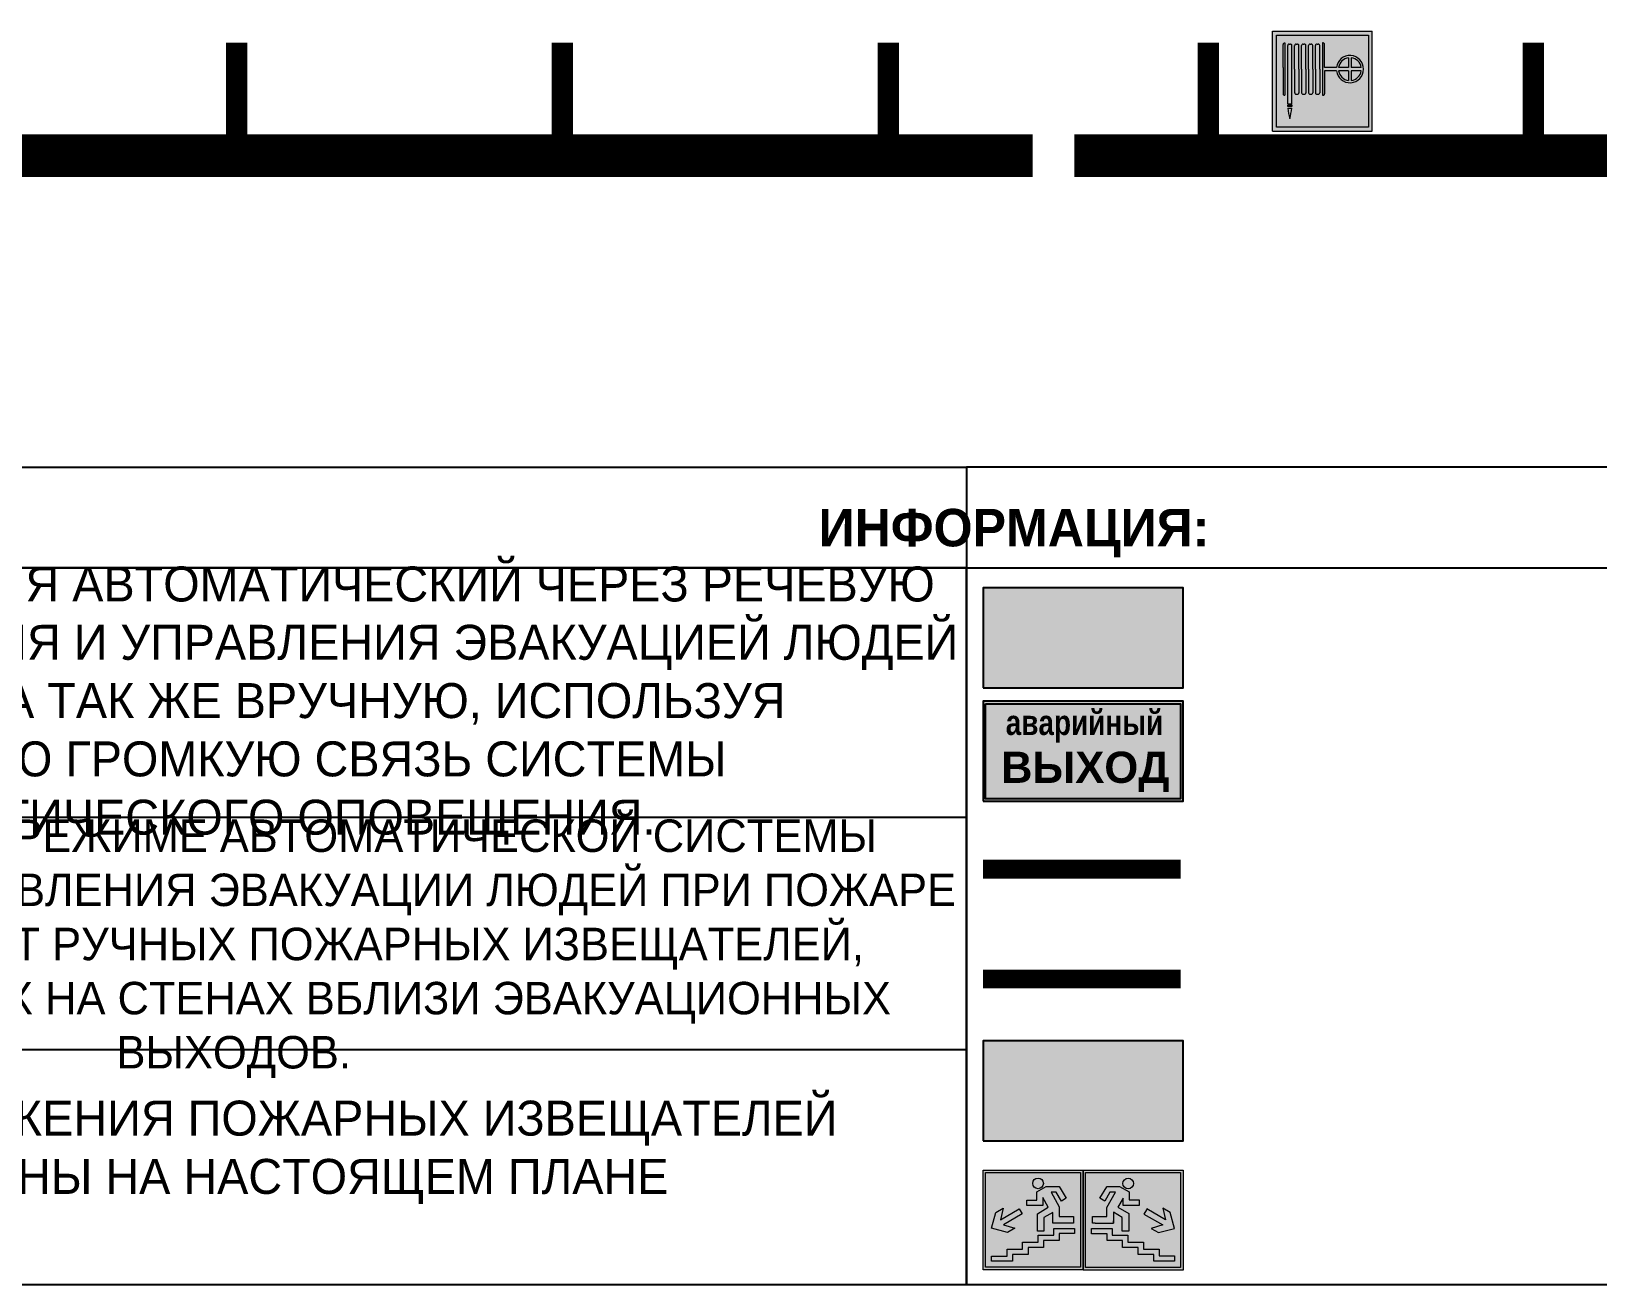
# Model space of a CAD drawing. Header units: millimetres. Extents: x 13114 to 67229, y 22859 to 38520.
# Drawn here: x 28522.3 to 28647.6, y 25093.2 to 25193.5 of the extents above; entities that cross this region are included whole.
import ezdxf

# ---------------------------------------------------------------- set-up
doc = ezdxf.new("R2010")
doc.units = ezdxf.units.MM
doc.linetypes.add('GOST2.303 4', pattern=[7, 5, -2, 0])
doc.layers.add('План_Штампы', color=7, linetype='Continuous')
doc.styles.add('обычный', font='arial.ttf')

# ---------------------------------------------------------------- blocks, each defined once
blk = doc.blocks.new('A$C41C009D9')
at = {"true_color": 0xffffff}
blk.add_hatch(color=7, dxfattribs=at).paths.add_polyline_path([(0, 8), (-16, 8), (-16, 0), (0, 0)])
h = blk.add_hatch(color=126)
h.dxf.hatch_style = 1
h.paths.add_polyline_path([(-15.8, 7.8), (-15.8, 0.2), (-0.2, 0.2), (-0.2, 7.8)])
at = {"color": 126}
for points in [[(-16, 0), (0, 0), (0, 8), (-16, 8)], [(-16, 0), (0, 0), (0, 8), (-16, 8)], [(-15.8, 7.8), (-0.2, 7.8), (-0.2, 0.2), (-15.8, 0.2)]]:
    blk.add_lwpolyline(points, close=True, dxfattribs=at)
at = {"color": 7, "true_color": 0xffffff, "insert": (-15.8, 7.3), "char_height": 2.5, "width": 15.5999, "attachment_point": 1, "style": 'обычный'}
blk.add_mtext('\\pi1.6133;{\\fArial|b1|i0|c204|p34;\\H0.8x;\\W0.8;аварийный\\H1.25x;\\W1;\\P\\pi1.2327;ВЫХОД}', dxfattribs=at)
blk = doc.blocks.new('A$C32E8229D')
at = {"true_color": 0xffffff}
blk.add_hatch(color=7, dxfattribs=at).paths.add_polyline_path([(0, 0), (0, -8), (16, -8), (16, 0)])
h = blk.add_hatch(color=126)
h.paths.add_polyline_path([(0.2, -0.2), (15.8, -0.2), (15.8, -7.8), (0.2, -7.8)])
h.paths.add_polyline_path([(13.49, -2.05), (12.08, -2.05), (11.37, -2.63, 0.162397), (11.29, -2.84), (11.29, -3.63), (10.35, -3.63), (10.35, -4.05), (11.68, -4.05), (11.68, -3.48), (12.26, -4.28), (11.29, -5.1), (11.29, -6.78), (11.85, -6.78), (11.85, -5.44), (12.8, -4.64), (12.8, -5.94), (14.46, -5.94), (14.46, -5.39), (13.45, -5.39), (13.45, -3.97), (12.46, -2.59), (13.15, -2.59), (13.69, -3.34), (14.18, -3)], flags=16)
h.paths.add_polyline_path([(10.74, -1.82, 1), (11.8, -1.82, 1)], flags=16)
h.paths.add_polyline_path([(9.39, -3.59), (5.99, -3.59), (6.56, -3.03), (5.91, -3.03), (5.1, -3.83), (5.91, -4.64), (6.56, -4.64), (5.99, -4.09), (9.39, -4.09)], flags=16)
h.paths.add_polyline_path([(4.29, -1.08), (1.72, -1.08), (1.72, -6.6), (4.29, -6.6)], flags=16)
at = {"color": 126}
blk.add_lwpolyline([(16, -8), (0, -8), (0, 0), (16, 0)], close=True, dxfattribs=at)
blk = doc.blocks.new('A$C7B4425F7')
at = {"true_color": 0xffffff}
blk.add_hatch(color=7, dxfattribs=at).paths.add_polyline_path([(0, 0), (-16, 0), (-16, -8), (0, -8)])
h = blk.add_hatch(color=126)
h.paths.add_polyline_path([(-0.2, -0.2), (-15.8, -0.2), (-15.8, -7.8), (-0.2, -7.8)])
h.paths.add_polyline_path([(-11.76, -2.03), (-11.76, -3.66), (-11.17, -3.66, -0.568275), (-11.17, -6.18), (-12.58, -6.18), (-12.58, -2.03)], flags=16)
h.paths.add_polyline_path([(-13.33, -4.12, -0.495768), (-13.59, -6.18), (-15.03, -6.18), (-15.03, -2.03), (-13.59, -2.03, -0.487973)], flags=16)
h.paths.add_polyline_path([(-10.25, -2.03), (-9.48, -2.03), (-9.48, -6.18), (-10.25, -6.18)], flags=16)
h.paths.add_polyline_path([(-13.84, -3.69), (-14.24, -3.69), (-14.24, -3.03), (-13.9, -3.03, -0.692621)], flags=0)
h.paths.add_polyline_path([(-9.15, -2.03), (-8.4, -2.03), (-8.04, -3.07), (-7.68, -2.03), (-6.93, -2.03), (-7.64, -4.1), (-6.93, -6.18), (-7.68, -6.18), (-8.04, -5.14), (-8.4, -6.18), (-9.15, -6.18), (-8.44, -4.1)], flags=16)
h.paths.add_polyline_path([(-11.76, -4.46), (-11.42, -4.46, -0.692621), (-11.36, -5.12), (-11.76, -5.12)], flags=0)
h.paths.add_polyline_path([(-13.9, -5.2), (-14.24, -5.2), (-14.24, -4.55), (-13.84, -4.55, -0.708038)], flags=0)
edge = h.paths.add_edge_path(flags=16)
edge.add_ellipse((-5.51, -4.08), major_axis=(0, 2.05), ratio=0.586184, start_angle=0, end_angle=360)
edge = h.paths.add_edge_path(flags=0)
edge.add_ellipse((-5.51, -4.08), major_axis=(0, 1.14), ratio=0.454828, start_angle=0, end_angle=360)
h.paths.add_polyline_path([(-4.13, -4.96, 0.377264), (-3.48, -4.52, 0.0555), (-3.16, -2.03), (-1.66, -2.03), (-1.66, -4.96), (-0.96, -4.96), (-0.96, -7.01), (-1.75, -7.01), (-1.75, -6.18), (-3.3, -6.18), (-3.3, -7.02), (-4.13, -7.02)], flags=16)
h.paths.add_polyline_path([(-2.73, -2.91), (-2.28, -2.91), (-2.28, -4.96), (-3.05, -4.96, 0.079136)], flags=0)
at = {"color": 126}
blk.add_lwpolyline([(-16, -8), (0, -8), (0, 0), (-16, 0)], close=True, dxfattribs=at)
blk = doc.blocks.new('вниз 3')
at = {"lineweight": 0, "true_color": 0xffffff}
h = blk.add_hatch(color=7, dxfattribs=at)
h.dxf.hatch_style = 1
h.paths.add_polyline_path([(40997.5, -4475.69), (40997.25, -4475.28), (40995.76, -4476.15), (40995.97, -4475.23), (40995.39, -4475.56), (40995.05, -4476.83), (40996.33, -4477.17), (40996.91, -4476.83), (40996, -4476.55)], flags=0)
h.paths.add_polyline_path([(40999.81, -4473.95), (41000.22, -4473.95), (41000.64, -4474.67), (41001.03, -4474.43), (41000.46, -4473.49), (41000.42, -4473.49), (40999.43, -4473.49), (40998.68, -4473.92), (40998.68, -4474.57), (40997.88, -4474.57), (40997.88, -4475), (40999.14, -4475), (40999.14, -4474.43), (40999.14, -4474.38), (40999.59, -4475.15), (40998.72, -4475.67), (40998.72, -4477.06), (40999.24, -4477.06), (40999.24, -4475.96), (40999.95, -4475.56), (40999.95, -4476.43), (41001.61, -4476.43), (41001.61, -4475.88), (41000.47, -4475.88), (41000.47, -4475.12)], flags=0)
h.paths.add_polyline_path([(40999.2, -4473.24, 1), (40998.35, -4473.24, 1)], flags=0)
h.paths.add_polyline_path([(41000.46, -4477.26), (41001.69, -4477.26), (41001.69, -4476.84), (41000.03, -4476.84), (41000.03, -4477.39), (40998.78, -4477.39), (40998.78, -4477.95), (40997.53, -4477.95), (40997.53, -4478.5), (40996.29, -4478.5), (40996.29, -4479.06), (40995.05, -4479.06), (40995.05, -4479.48), (40995.29, -4479.48), (40996.72, -4479.48), (40996.72, -4478.92), (40997.97, -4478.92), (40997.97, -4478.36), (40999.2, -4478.36), (40999.2, -4477.81), (41000.46, -4477.81)], flags=0)
h.paths.add_polyline_path([(41002.37, -4472.17), (40994.37, -4472.17), (40994.37, -4480.17), (41002.37, -4480.17)])
h.paths.add_polyline_path([(41002.16, -4479.96), (40994.57, -4479.96), (40994.57, -4472.37), (41002.16, -4472.37)], flags=16)
h.paths.add_polyline_path([(41001.61, -4475.88), (41001.61, -4476.43), (40999.95, -4476.43), (40999.95, -4475.56), (40999.24, -4475.96), (40999.24, -4477.06), (40998.72, -4477.06), (40998.72, -4475.67), (40999.59, -4475.15), (40999.14, -4474.38), (40999.14, -4474.43), (40999.14, -4475), (40997.88, -4475), (40997.88, -4474.57), (40998.68, -4474.57), (40998.68, -4473.92), (40999.43, -4473.49), (41000.42, -4473.49), (41000.46, -4473.49), (41001.03, -4474.43), (41000.64, -4474.67), (41000.22, -4473.95), (40999.81, -4473.95), (41000.47, -4475.12), (41000.47, -4475.88)], flags=0)
h.paths.add_polyline_path([(41001.69, -4476.84), (41001.69, -4477.26), (41000.46, -4477.26), (41000.46, -4477.81), (40999.2, -4477.81), (40999.2, -4478.36), (40997.97, -4478.36), (40997.97, -4478.92), (40996.72, -4478.92), (40996.72, -4479.48), (40995.05, -4479.48), (40995.05, -4479.06), (40996.29, -4479.06), (40996.29, -4478.5), (40997.53, -4478.5), (40997.53, -4477.95), (40998.78, -4477.95), (40998.78, -4477.39), (41000.03, -4477.39), (41000.03, -4476.84)], flags=0)
h.paths.add_polyline_path([(40998.35, -4473.24, -1), (40999.2, -4473.24, -1)], flags=0)
h.paths.add_polyline_path([(40997.5, -4475.69), (40996, -4476.55), (40996.91, -4476.83), (40996.33, -4477.17), (40995.05, -4476.83), (40995.39, -4475.56), (40995.97, -4475.23), (40995.76, -4476.15), (40997.25, -4475.28)], flags=0)
at = {"lineweight": 0}
h = blk.add_hatch(color=126, dxfattribs=at)
h.dxf.hatch_style = 1
h.paths.add_polyline_path([(41002.16, -4472.37), (40994.57, -4472.37), (40994.57, -4479.96), (41002.16, -4479.96)])
h.paths.add_polyline_path([(40995.97, -4475.23), (40995.76, -4476.15), (40997.25, -4475.28), (40997.5, -4475.69), (40996, -4476.55), (40996.91, -4476.83), (40996.33, -4477.17), (40995.05, -4476.83), (40995.39, -4475.56)], flags=16)
h.paths.add_polyline_path([(40997.88, -4474.57), (40998.68, -4474.57), (40998.68, -4473.92), (40999.43, -4473.49), (41000.42, -4473.49), (41000.46, -4473.49), (41001.03, -4474.43), (41000.64, -4474.67), (41000.22, -4473.95), (40999.81, -4473.95), (41000.47, -4475.12), (41000.47, -4475.88), (41001.61, -4475.88), (41001.61, -4476.43), (40999.95, -4476.43), (40999.95, -4475.56), (40999.24, -4475.96), (40999.24, -4477.06), (40998.72, -4477.06), (40998.72, -4475.67), (40999.59, -4475.15), (40999.14, -4474.38), (40999.14, -4474.43), (40999.14, -4475), (40997.88, -4475)], flags=16)
h.paths.add_polyline_path([(40998.35, -4473.24, -1), (40999.2, -4473.24, -1)], flags=16)
h.paths.add_polyline_path([(40997.53, -4477.95), (40998.78, -4477.95), (40998.78, -4477.39), (41000.03, -4477.39), (41000.03, -4476.84), (41001.69, -4476.84), (41001.69, -4477.26), (41000.46, -4477.26), (41000.46, -4477.81), (40999.2, -4477.81), (40999.2, -4478.36), (40997.97, -4478.36), (40997.97, -4478.92), (40996.72, -4478.92), (40996.72, -4479.48), (40995.05, -4479.48), (40995.05, -4479.06), (40996.29, -4479.06), (40996.29, -4478.5), (40997.53, -4478.5)], flags=16)
at = {"lineweight": 0, "true_color": 0xffffff}
h = blk.add_hatch(color=7, dxfattribs=at)
h.dxf.hatch_style = 1
h.paths.add_polyline_path([(40999.2, -4473.24, 1), (40998.35, -4473.24, 1)])
h.paths.add_polyline_path([(40999.81, -4473.95), (41000.22, -4473.95), (41000.64, -4474.67), (41001.03, -4474.43), (41000.46, -4473.49), (41000.42, -4473.49), (40999.43, -4473.49), (40998.68, -4473.92), (40998.68, -4474.57), (40997.88, -4474.57), (40997.88, -4475), (40999.14, -4475), (40999.14, -4474.43), (40999.14, -4474.38), (40999.59, -4475.15), (40998.72, -4475.67), (40998.72, -4477.06), (40999.24, -4477.06), (40999.24, -4475.96), (40999.95, -4475.56), (40999.95, -4476.43), (41001.61, -4476.43), (41001.61, -4475.88), (41000.47, -4475.88), (41000.47, -4475.12)])
h.paths.add_polyline_path([(40999.2, -4477.81), (41000.46, -4477.81), (41000.46, -4477.26), (41001.69, -4477.26), (41001.69, -4476.84), (41000.03, -4476.84), (41000.03, -4477.39), (40998.78, -4477.39), (40998.78, -4477.95), (40997.53, -4477.95), (40997.53, -4478.5), (40996.29, -4478.5), (40996.29, -4479.06), (40995.05, -4479.06), (40995.05, -4479.48), (40995.29, -4479.48), (40996.72, -4479.48), (40996.72, -4478.92), (40997.97, -4478.92), (40997.97, -4478.36), (40999.2, -4478.36)])
h.paths.add_polyline_path([(40997.5, -4475.69), (40997.25, -4475.28), (40995.76, -4476.15), (40995.97, -4475.23), (40995.39, -4475.56), (40995.05, -4476.83), (40996.33, -4477.17), (40996.91, -4476.83), (40996, -4476.55)])
at = {"color": 126, "lineweight": 0}
for points in [[(40994.37, -4472.17), (41002.37, -4472.17), (41002.37, -4480.17), (40994.37, -4480.17)], [(40994.57, -4472.37), (41002.16, -4472.37), (41002.16, -4479.96), (40994.57, -4479.96)]]:
    blk.add_lwpolyline(points, close=True, dxfattribs=at)
for points in [[(40999.14, -4474.43), (40999.14, -4475), (40997.88, -4475), (40997.88, -4474.57), (40998.68, -4474.57), (40998.68, -4473.92), (40999.43, -4473.49), (41000.42, -4473.49), (41000.46, -4473.49), (41001.03, -4474.43), (41000.64, -4474.67), (41000.22, -4473.95), (40999.81, -4473.95), (41000.47, -4475.12), (41000.47, -4475.88), (41001.61, -4475.88), (41001.61, -4476.43), (40999.95, -4476.43), (40999.95, -4475.56), (40999.24, -4475.96), (40999.24, -4477.06), (40998.72, -4477.06), (40998.72, -4475.67), (40999.59, -4475.15), (40999.14, -4474.38), (40999.14, -4474.43)], [(40995.05, -4476.83), (40995.39, -4475.56), (40995.97, -4475.23), (40995.76, -4476.15), (40997.25, -4475.28), (40997.5, -4475.69), (40996, -4476.55), (40996.91, -4476.83), (40996.33, -4477.17), (40995.05, -4476.83)], [(40995.29, -4479.48), (40995.05, -4479.48), (40995.05, -4479.06), (40996.29, -4479.06), (40996.29, -4478.5), (40997.53, -4478.5), (40997.53, -4477.95), (40998.78, -4477.95), (40998.78, -4477.39), (41000.03, -4477.39), (41000.03, -4476.84), (41001.69, -4476.84), (41001.69, -4477.26), (41000.46, -4477.26), (41000.46, -4477.81), (40999.2, -4477.81), (40999.2, -4478.36), (40997.97, -4478.36), (40997.97, -4478.92), (40996.72, -4478.92), (40996.72, -4479.48), (40995.05, -4479.48)]]:
    blk.add_lwpolyline(points, dxfattribs=at)
blk.add_circle((40998.77, -4473.24), 0.426, dxfattribs=at)
blk = doc.blocks.new('вниз')
at = {"lineweight": 0, "true_color": 0xffffff}
h = blk.add_hatch(color=7, dxfattribs=at)
h.dxf.hatch_style = 1
h.paths.add_polyline_path([(40994.51, -4472.22), (40986.51, -4472.22), (40986.51, -4480.22), (40994.51, -4480.22)])
h.paths.add_polyline_path([(40994.31, -4472.42), (40994.31, -4480.01), (40986.71, -4480.01), (40986.71, -4472.42)], flags=16)
h.paths.add_polyline_path([(40988.43, -4473.53), (40989.43, -4473.53), (40990.19, -4473.96), (40990.19, -4474.6), (40991, -4474.6), (40991, -4475.06), (40989.73, -4475.06), (40989.73, -4474.46), (40989.3, -4475.18), (40990.17, -4475.7), (40990.17, -4477.11), (40989.63, -4477.11), (40989.63, -4476.01), (40988.94, -4475.59), (40988.94, -4476.46), (40988.94, -4476.46), (40987.47, -4476.46), (40987.26, -4476.46), (40987.26, -4475.92), (40988.4, -4475.92), (40988.4, -4475.2), (40989.1, -4473.99), (40988.66, -4473.99), (40988.24, -4474.7), (40987.86, -4474.47), (40988.41, -4473.56)], flags=0)
h.paths.add_polyline_path([(40990.55, -4473.29, -1), (40989.69, -4473.29, -1)], flags=0)
h.paths.add_polyline_path([(40988.85, -4476.89), (40988.85, -4477.43), (40990.1, -4477.43), (40990.1, -4477.99), (40991.34, -4477.99), (40991.34, -4478.54), (40992.59, -4478.54), (40992.59, -4479.09), (40993.83, -4479.09), (40993.83, -4479.52), (40992.17, -4479.52), (40992.17, -4478.97), (40990.91, -4478.97), (40990.91, -4478.41), (40989.68, -4478.41), (40989.68, -4477.86), (40988.43, -4477.86), (40988.43, -4477.31), (40987.6, -4477.31), (40987.18, -4477.31), (40987.18, -4476.89)], flags=0)
h.paths.add_polyline_path([(40991.61, -4475.33), (40993.12, -4476.2), (40992.9, -4475.27), (40993.48, -4475.6), (40993.83, -4476.88), (40992.56, -4477.22), (40991.97, -4476.88), (40992.9, -4476.61), (40991.38, -4475.74), (40991.58, -4475.39)], flags=0)
h.paths.add_polyline_path([(40990.19, -4473.96), (40989.43, -4473.53), (40988.43, -4473.53), (40988.41, -4473.56), (40987.86, -4474.47), (40988.24, -4474.7), (40988.66, -4473.99), (40989.1, -4473.99), (40988.4, -4475.2), (40988.4, -4475.92), (40987.26, -4475.92), (40987.26, -4476.46), (40987.47, -4476.46), (40988.94, -4476.46), (40988.94, -4476.27), (40988.94, -4475.59), (40989.63, -4476.01), (40989.63, -4477.11), (40990.17, -4477.11), (40990.17, -4475.7), (40989.3, -4475.18), (40989.73, -4474.46), (40989.73, -4475.06), (40991, -4475.06), (40991, -4474.6), (40990.19, -4474.6)], flags=0)
h.paths.add_polyline_path([(40990.55, -4473.29, 1), (40989.69, -4473.29, 1)], flags=0)
h.paths.add_polyline_path([(40991.61, -4475.33), (40991.58, -4475.39), (40991.38, -4475.74), (40992.9, -4476.61), (40991.97, -4476.88), (40992.56, -4477.22), (40993.83, -4476.88), (40993.48, -4475.6), (40992.9, -4475.27), (40993.12, -4476.2)], flags=0)
h.paths.add_polyline_path([(40990.1, -4477.43), (40988.85, -4477.43), (40988.85, -4476.89), (40987.18, -4476.89), (40987.18, -4477.31), (40987.6, -4477.31), (40988.43, -4477.31), (40988.43, -4477.86), (40989.68, -4477.86), (40989.68, -4478.41), (40990.91, -4478.41), (40990.91, -4478.97), (40992.17, -4478.97), (40992.17, -4479.52), (40993.83, -4479.52), (40993.83, -4479.09), (40992.59, -4479.09), (40992.59, -4478.54), (40991.34, -4478.54), (40991.34, -4477.99), (40990.1, -4477.99)], flags=0)
at = {"lineweight": 0}
h = blk.add_hatch(color=126, dxfattribs=at)
h.dxf.hatch_style = 1
h.paths.add_polyline_path([(40994.31, -4472.42), (40986.71, -4472.42), (40986.71, -4480.01), (40994.31, -4480.01)])
h.paths.add_polyline_path([(40988.43, -4473.53), (40989.43, -4473.53), (40990.19, -4473.96), (40990.19, -4474.6), (40991, -4474.6), (40991, -4475.06), (40989.73, -4475.06), (40989.73, -4474.46), (40989.3, -4475.18), (40990.17, -4475.7), (40990.17, -4477.11), (40989.63, -4477.11), (40989.63, -4476.01), (40988.94, -4475.59), (40988.94, -4476.46), (40988.94, -4476.46), (40987.47, -4476.46), (40987.26, -4476.46), (40987.26, -4475.92), (40988.4, -4475.92), (40988.4, -4475.2), (40989.1, -4473.99), (40988.66, -4473.99), (40988.24, -4474.7), (40987.86, -4474.47), (40988.41, -4473.56)], flags=16)
h.paths.add_polyline_path([(40990.55, -4473.29, -1), (40989.69, -4473.29, -1)], flags=16)
h.paths.add_polyline_path([(40988.85, -4476.89), (40988.85, -4477.43), (40990.1, -4477.43), (40990.1, -4477.99), (40991.34, -4477.99), (40991.34, -4478.54), (40992.59, -4478.54), (40992.59, -4479.09), (40993.83, -4479.09), (40993.83, -4479.52), (40992.17, -4479.52), (40992.17, -4478.97), (40990.91, -4478.97), (40990.91, -4478.41), (40989.68, -4478.41), (40989.68, -4477.86), (40988.43, -4477.86), (40988.43, -4477.31), (40987.6, -4477.31), (40987.18, -4477.31), (40987.18, -4476.89)], flags=16)
h.paths.add_polyline_path([(40991.61, -4475.33), (40993.12, -4476.2), (40992.9, -4475.27), (40993.48, -4475.6), (40993.83, -4476.88), (40992.56, -4477.22), (40991.97, -4476.88), (40992.9, -4476.61), (40991.38, -4475.74), (40991.58, -4475.39)], flags=16)
at = {"lineweight": 0, "true_color": 0xffffff}
h = blk.add_hatch(color=7, dxfattribs=at)
h.dxf.hatch_style = 1
h.paths.add_polyline_path([(40989.73, -4474.46), (40989.73, -4475.06), (40991, -4475.06), (40991, -4474.6), (40990.19, -4474.6), (40990.19, -4473.96), (40989.43, -4473.53), (40988.43, -4473.53), (40988.41, -4473.56), (40987.86, -4474.47), (40988.24, -4474.7), (40988.66, -4473.99), (40989.1, -4473.99), (40988.4, -4475.2), (40988.4, -4475.92), (40987.26, -4475.92), (40987.26, -4476.46), (40987.47, -4476.46), (40988.94, -4476.46), (40988.94, -4475.59), (40989.63, -4476.01), (40989.63, -4477.11), (40990.17, -4477.11), (40990.17, -4475.7), (40989.3, -4475.18)])
h.paths.add_polyline_path([(40989.69, -4473.29, 1), (40990.55, -4473.29, 1)])
h.paths.add_polyline_path([(40991.61, -4475.33), (40991.58, -4475.39), (40991.38, -4475.74), (40992.9, -4476.61), (40991.97, -4476.88), (40992.56, -4477.22), (40993.83, -4476.88), (40993.48, -4475.6), (40992.9, -4475.27), (40993.12, -4476.2)])
h.paths.add_polyline_path([(40990.1, -4477.43), (40988.85, -4477.43), (40988.85, -4476.89), (40987.18, -4476.89), (40987.18, -4477.31), (40987.6, -4477.31), (40988.43, -4477.31), (40988.43, -4477.86), (40989.68, -4477.86), (40989.68, -4478.41), (40990.91, -4478.41), (40990.91, -4478.97), (40992.17, -4478.97), (40992.17, -4479.52), (40993.83, -4479.52), (40993.83, -4479.09), (40992.59, -4479.09), (40992.59, -4478.54), (40991.34, -4478.54), (40991.34, -4477.99), (40990.1, -4477.99)])
at = {"color": 126, "lineweight": 0}
for points in [[(40986.51, -4472.22), (40994.51, -4472.22), (40994.51, -4480.22), (40986.51, -4480.22)], [(40986.71, -4472.42), (40994.31, -4472.42), (40994.31, -4480.01), (40986.71, -4480.01)]]:
    blk.add_lwpolyline(points, close=True, dxfattribs=at)
for points in [[(40987.47, -4476.46), (40987.26, -4476.46), (40987.26, -4475.92), (40988.4, -4475.92), (40988.4, -4475.2), (40989.1, -4473.99), (40988.66, -4473.99), (40988.24, -4474.7), (40987.86, -4474.47), (40988.41, -4473.56), (40988.43, -4473.53), (40989.43, -4473.53), (40990.19, -4473.96), (40990.19, -4474.6), (40991, -4474.6), (40991, -4475.06), (40989.73, -4475.06), (40989.73, -4474.46), (40989.3, -4475.18), (40990.17, -4475.7), (40990.17, -4477.11), (40989.63, -4477.11), (40989.63, -4476.01), (40988.94, -4475.59), (40988.94, -4476.46)], [(40987.47, -4476.46), (40988.94, -4476.46), (40988.94, -4476.27)], [(40991.58, -4475.39), (40991.38, -4475.74), (40992.9, -4476.61), (40991.97, -4476.88), (40992.56, -4477.22), (40993.83, -4476.88), (40993.48, -4475.6), (40992.9, -4475.27), (40993.12, -4476.2), (40991.61, -4475.33), (40991.58, -4475.39)], [(40987.6, -4477.31), (40987.18, -4477.31), (40987.18, -4476.89), (40988.85, -4476.89), (40988.85, -4477.43), (40990.1, -4477.43), (40990.1, -4477.99), (40991.34, -4477.99), (40991.34, -4478.54), (40992.59, -4478.54), (40992.59, -4479.09), (40993.83, -4479.09), (40993.83, -4479.52), (40992.17, -4479.52), (40992.17, -4478.97), (40990.91, -4478.97), (40990.91, -4478.41), (40989.68, -4478.41), (40989.68, -4477.86), (40988.43, -4477.86), (40988.43, -4477.31), (40987.6, -4477.31)]]:
    blk.add_lwpolyline(points, dxfattribs=at)
blk.add_circle((40990.12, -4473.29), 0.432, dxfattribs=at)
blk = doc.blocks.new('A$C37112FD5')
at = {"true_color": 0xf5f5ff}
h = blk.add_hatch(color=7, dxfattribs=at)
h.dxf.hatch_style = 1
h.paths.add_polyline_path([(12.8, -7.4), (0, -7.4), (0, -20.2), (12.8, -20.2)])
h.paths.add_polyline_path([(12.29, -7.91), (12.29, -19.69), (0.51, -19.69), (0.51, -7.91)], flags=16)
h.paths.add_polyline_path([(4.98, -9.04, -0.42597), (5.17, -9.22), (5.17, -12.25), (5.17, -15.29, -0.432244), (4.98, -15.47), (4.83, -15.47, -0.42597), (4.64, -15.29), (4.64, -12.25), (4.64, -9.22, -0.432244), (4.83, -9.04)], flags=0)
h.paths.add_polyline_path([(4.28, -9.22), (4.28, -12.25), (4.28, -15.29, -0.432244), (4.09, -15.47), (3.94, -15.47, -0.42597), (3.75, -15.29), (3.75, -12.25), (3.75, -9.22, -0.432244), (3.94, -9.04), (4.09, -9.04, -0.42597)], flags=0)
h.paths.add_polyline_path([(5.72, -9.04), (5.87, -9.04, -0.42597), (6.06, -9.22), (6.06, -12.25), (6.06, -15.29, -0.432244), (5.87, -15.47), (5.72, -15.47, -0.42597), (5.53, -15.29), (5.53, -12.25), (5.53, -9.22, -0.432244)], flags=0)
h.paths.add_polyline_path([(6.42, -8.9), (6.5, -8.9, -0.42597), (6.69, -9.08), (6.69, -12.03), (8.21, -12.03, -15.824349), (8.21, -12.47), (6.69, -12.47), (6.69, -15.42, -0.432244), (6.5, -15.6), (6.42, -15.6)], flags=0)
h.paths.add_polyline_path([(3.39, -9.22), (3.39, -12.25), (3.39, -15.29, -0.432244), (3.2, -15.47), (3.05, -15.47, -0.42597), (2.85, -15.29), (2.85, -12.25), (2.85, -9.22, -0.432244), (3.05, -9.04), (3.2, -9.04, -0.42597)], flags=0)
h.paths.add_polyline_path([(2.5, -9.22), (2.5, -16.71), (1.96, -16.71), (1.96, -9.22, -0.432244), (2.15, -9.04), (2.31, -9.04, -0.42597)], flags=0)
h.paths.add_polyline_path([(1.61, -8.9), (1.61, -15.6), (1.57, -15.6, -0.42597), (1.37, -15.42), (1.37, -12.03), (1.37, -9.09, -0.432244), (1.57, -8.9)], flags=0)
h.paths.add_polyline_path([(9.76, -10.81), (9.76, -12.03), (8.49, -12.03, -0.336371)], flags=0)
h.paths.add_polyline_path([(8.49, -12.47), (9.76, -12.47), (9.76, -13.7, -0.336371)], flags=0)
h.paths.add_polyline_path([(10.11, -10.81, -0.336371), (11.38, -12.03), (10.11, -12.03)], flags=0)
h.paths.add_polyline_path([(10.11, -12.47), (11.38, -12.47, -0.336371), (10.11, -13.7)], flags=0)
h.paths.add_polyline_path([(2.5, -16.84), (2.5, -17.05), (1.97, -17.05), (1.97, -16.84)], flags=0)
h.paths.add_polyline_path([(2.5, -17.24, -0.033778), (2.24, -18.6, -0.033778), (1.97, -17.24)], flags=0)
h = blk.add_hatch(color=242)
h.dxf.hatch_style = 1
h.paths.add_polyline_path([(12.29, -7.91), (0.51, -7.91), (0.51, -19.69), (12.29, -19.69)])
h.paths.add_polyline_path([(6.42, -15.6), (6.42, -8.9), (6.5, -8.9, -0.42597), (6.69, -9.08), (6.69, -12.03), (8.21, -12.03, -15.824349), (8.21, -12.47), (6.69, -12.47), (6.69, -15.42, -0.432244), (6.5, -15.6)], flags=16)
h.paths.add_polyline_path([(5.87, -15.47), (5.72, -15.47, -0.42597), (5.53, -15.29), (5.53, -12.25), (5.53, -9.22, -0.432244), (5.72, -9.04), (5.87, -9.04, -0.42597), (6.06, -9.22), (6.06, -12.25), (6.06, -15.29, -0.432244)], flags=16)
h.paths.add_polyline_path([(4.98, -15.47), (4.83, -15.47, -0.42597), (4.64, -15.29), (4.64, -12.25), (4.64, -9.22, -0.432244), (4.83, -9.04), (4.98, -9.04, -0.42597), (5.17, -9.22), (5.17, -12.25), (5.17, -15.29, -0.432244)], flags=16)
h.paths.add_polyline_path([(4.09, -15.47), (3.94, -15.47, -0.42597), (3.75, -15.29), (3.75, -12.25), (3.75, -9.22, -0.432244), (3.94, -9.04), (4.09, -9.04, -0.42597), (4.28, -9.22), (4.28, -12.25), (4.28, -15.29, -0.432244)], flags=16)
h.paths.add_polyline_path([(3.2, -15.47), (3.05, -15.47, -0.42597), (2.85, -15.29), (2.85, -12.25), (2.85, -9.22, -0.432244), (3.05, -9.04), (3.2, -9.04, -0.42597), (3.39, -9.22), (3.39, -12.25), (3.39, -15.29, -0.432244)], flags=16)
h.paths.add_polyline_path([(2.5, -17.05), (1.97, -17.05), (1.97, -16.84), (2.5, -16.84)], flags=16)
h.paths.add_polyline_path([(2.5, -17.24, -0.033778), (2.24, -18.6, -0.033778), (1.97, -17.24)], flags=16)
h.paths.add_polyline_path([(2.5, -16.71), (1.96, -16.71), (1.96, -9.22, -0.432244), (2.15, -9.04), (2.31, -9.04, -0.42597), (2.5, -9.22)], flags=16)
h.paths.add_polyline_path([(1.61, -15.6), (1.57, -15.6, -0.42597), (1.37, -15.42), (1.37, -12.03), (1.37, -9.09, -0.432244), (1.57, -8.9), (1.61, -8.9)], flags=16)
h.paths.add_polyline_path([(8.49, -12.47), (9.76, -12.47), (9.76, -13.7, -0.336371)], flags=0)
h.paths.add_polyline_path([(10.11, -13.7), (10.11, -12.47), (11.38, -12.47, -0.336371)], flags=0)
h.paths.add_polyline_path([(8.49, -12.03, -0.336371), (9.76, -10.81), (9.76, -12.03)], flags=0)
h.paths.add_polyline_path([(10.11, -12.03), (10.11, -10.81, -0.336371), (11.38, -12.03)], flags=0)
h = blk.add_hatch(color=7, dxfattribs=at)
h.dxf.hatch_style = 1
h.paths.add_polyline_path([(1.61, -8.9), (1.57, -8.9, 0.432244), (1.37, -9.09), (1.37, -12.03), (1.37, -15.42, 0.42597), (1.57, -15.6), (1.61, -15.6)])
h.paths.add_polyline_path([(2.5, -9.22, 0.42597), (2.31, -9.04), (2.15, -9.04, 0.432244), (1.96, -9.22), (1.96, -16.71), (2.5, -16.71)])
h.paths.add_polyline_path([(2.5, -16.84), (1.97, -16.84), (1.97, -17.05), (2.5, -17.05)])
h.paths.add_polyline_path([(2.5, -17.24), (1.97, -17.24, 0.033778), (2.24, -18.6, 0.033778)])
h.paths.add_polyline_path([(3.39, -12.25), (3.39, -9.22, 0.42597), (3.2, -9.04), (3.05, -9.04, 0.432244), (2.85, -9.22), (2.85, -12.25), (2.85, -15.29, 0.42597), (3.05, -15.47), (3.2, -15.47, 0.432244), (3.39, -15.29)])
h.paths.add_polyline_path([(4.28, -12.25), (4.28, -9.22, 0.42597), (4.09, -9.04), (3.94, -9.04, 0.432244), (3.75, -9.22), (3.75, -12.25), (3.75, -15.29, 0.42597), (3.94, -15.47), (4.09, -15.47, 0.432244), (4.28, -15.29)])
h.paths.add_polyline_path([(5.17, -12.25), (5.17, -9.22, 0.42597), (4.98, -9.04), (4.83, -9.04, 0.432244), (4.64, -9.22), (4.64, -12.25), (4.64, -15.29, 0.42597), (4.83, -15.47), (4.98, -15.47, 0.432244), (5.17, -15.29)])
h.paths.add_polyline_path([(6.06, -12.25), (6.06, -9.22, 0.42597), (5.87, -9.04), (5.72, -9.04, 0.432244), (5.53, -9.22), (5.53, -12.25), (5.53, -15.29, 0.42597), (5.72, -15.47), (5.87, -15.47, 0.432244), (6.06, -15.29)])
h.paths.add_polyline_path([(6.69, -12.47), (8.21, -12.47, 15.824349), (8.21, -12.03), (6.69, -12.03), (6.69, -9.08, 0.42597), (6.5, -8.9), (6.42, -8.9), (6.42, -15.6), (6.5, -15.6, 0.432244), (6.69, -15.42)])
h.paths.add_polyline_path([(8.49, -12.47), (9.76, -12.47), (9.76, -13.7, -0.336371)], flags=16)
h.paths.add_polyline_path([(8.49, -12.03, -0.336371), (9.76, -10.81), (9.76, -12.03)], flags=16)
h.paths.add_polyline_path([(10.11, -12.47), (11.38, -12.47, -0.336371), (10.11, -13.7)], flags=16)
h.paths.add_polyline_path([(10.11, -12.03), (10.11, -10.81, -0.336371), (11.38, -12.03)], flags=16)
h = blk.add_hatch(color=242)
h.dxf.hatch_style = 1
h.paths.add_polyline_path([(9.76, -10.81, 0.336371), (8.49, -12.03), (9.76, -12.03)])
h.paths.add_polyline_path([(10.11, -10.81), (10.11, -12.03), (11.38, -12.03, 0.336371)])
h.paths.add_polyline_path([(11.38, -12.47), (10.11, -12.47), (10.11, -13.7, 0.336371)])
h.paths.add_polyline_path([(9.76, -12.47), (8.49, -12.47, 0.336371), (9.76, -13.7)])
at = {"color": 242, "lineweight": 5}
for p, q in [((0, -20.2), (0, -7.4)), ((0, -7.4), (12.8, -7.4)), ((12.8, -20.2), (12.8, -7.4)), ((1.37, -12.03), (1.37, -9.08)), ((1.57, -8.9), (1.61, -8.9)), ((1.61, -8.9), (1.61, -15.6)), ((1.96, -16.71), (1.96, -9.22)), ((2.15, -9.04), (2.31, -9.04)), ((2.5, -16.71), (2.5, -9.22)), ((2.85, -12.25), (2.85, -9.22)), ((3.05, -9.04), (3.2, -9.04)), ((3.39, -12.25), (3.39, -9.22)), ((3.75, -12.25), (3.75, -9.22)), ((3.94, -9.04), (4.09, -9.04)), ((4.28, -12.25), (4.28, -9.22)), ((4.64, -12.25), (4.64, -9.22)), ((4.83, -9.04), (4.98, -9.04)), ((5.17, -12.25), (5.17, -9.22)), ((5.53, -12.25), (5.53, -9.22)), ((5.72, -9.04), (5.87, -9.04)), ((6.06, -12.25), (6.06, -9.22)), ((6.42, -8.9), (6.42, -15.6)), ((6.5, -8.9), (6.42, -8.9)), ((6.69, -12.03), (6.69, -9.08)), ((9.76, -10.81), (9.76, -12.03)), ((10.11, -10.81), (10.11, -12.03)), ((1.37, -12.03), (1.37, -15.42)), ((2.85, -12.25), (2.85, -15.29)), ((3.39, -12.25), (3.39, -15.29)), ((3.75, -12.25), (3.75, -15.29)), ((4.28, -12.25), (4.28, -15.29)), ((4.64, -12.25), (4.64, -15.29)), ((5.17, -12.25), (5.17, -15.29)), ((5.53, -12.25), (5.53, -15.29)), ((6.06, -12.25), (6.06, -15.29)), ((8.21, -12.03), (6.69, -12.03)), ((8.21, -12.47), (6.69, -12.47)), ((6.69, -12.47), (6.69, -15.42)), ((9.76, -12.03), (8.49, -12.03)), ((9.76, -12.47), (8.49, -12.47)), ((9.76, -12.47), (9.76, -13.7)), ((11.38, -12.03), (10.11, -12.03)), ((11.38, -12.47), (10.11, -12.47)), ((10.11, -12.47), (10.11, -13.7)), ((1.57, -15.6), (1.61, -15.6)), ((3.05, -15.47), (3.2, -15.47)), ((3.94, -15.47), (4.09, -15.47)), ((4.83, -15.47), (4.98, -15.47)), ((5.72, -15.47), (5.87, -15.47)), ((6.42, -15.6), (6.5, -15.6)), ((1.96, -16.71), (2.5, -16.71)), ((1.97, -16.84), (2.5, -16.84)), ((1.97, -17.05), (1.97, -16.84)), ((2.5, -17.05), (1.97, -17.05)), ((1.97, -17.24), (2.5, -17.24)), ((2.5, -16.84), (2.5, -17.05)), ((0, -20.2), (12.8, -20.2))]:
    blk.add_line(p, q, dxfattribs=at)
blk.add_lwpolyline([(0.51, -7.91), (12.29, -7.91), (12.29, -19.69), (0.51, -19.69)], close=True, dxfattribs=at)
for centre, radius, start, end in [((1.56, -9.09), 0.182, 87.1027, 180.6071), ((2.15, -9.22), 0.182, 87.1027, 180.6071), ((2.32, -9.22), 0.182, 359.3929, 92.8973), ((3.04, -9.22), 0.182, 87.1027, 180.6071), ((3.21, -9.22), 0.182, 359.3929, 92.8973), ((3.93, -9.22), 0.182, 87.1027, 180.6071), ((4.1, -9.22), 0.182, 359.3929, 92.8973), ((4.82, -9.22), 0.182, 87.1027, 180.6071), ((4.99, -9.22), 0.182, 359.3929, 92.8973), ((5.71, -9.22), 0.182, 87.1027, 180.6071), ((5.88, -9.22), 0.182, 359.3929, 92.8973), ((6.51, -9.09), 0.182, 359.3929, 92.8973), ((9.93, -12.25), 1.74, 187.2319, 172.7681), ((9.93, -12.25), 1.46, 96.9927, 171.3585), ((9.93, -12.25), 1.46, 8.6415, 83.0073), ((9.93, -12.25), 1.46, 188.6415, 263.0073), ((9.93, -12.25), 1.46, 276.9927, 351.3585), ((1.56, -15.42), 0.182, 179.3929, 272.8973), ((3.04, -15.29), 0.182, 179.3929, 272.8973), ((3.21, -15.29), 0.182, 267.1027, 0.6071), ((3.93, -15.29), 0.182, 179.3929, 272.8973), ((4.1, -15.29), 0.182, 267.1027, 0.6071), ((4.82, -15.29), 0.182, 179.3929, 272.8973), ((4.99, -15.29), 0.182, 267.1027, 0.6071), ((5.71, -15.29), 0.182, 179.3929, 272.8973), ((5.88, -15.29), 0.182, 267.1027, 0.6071), ((6.51, -15.42), 0.182, 267.1027, 0.6071), ((12.17, -15.98), 10.27, 187.041, 194.7793), ((-7.7, -15.98), 10.27, 345.2207, 352.959)]:
    blk.add_arc(centre, radius, start, end, dxfattribs=at)

msp = doc.modelspace()

# ---------------------------------------------------------------- linework, layer by layer
at = {"lineweight": 0}
for points, const_width in [([(28538.71, 25183.79), (28538.71, 25192.63)], 1.7), ([(28564.76, 25183.79), (28564.76, 25192.63)], 1.7), ([(28590.85, 25183.79), (28590.85, 25192.63)], 1.7), ([(28616.46, 25183.79), (28616.46, 25192.63)], 1.7), ([(28642.47, 25183.79), (28642.47, 25192.63)], 1.7), ([(28602.42, 25183.58), (28431.1, 25183.58)], 3.4), ([(28704.23, 25183.58), (28605.74, 25183.58)], 3.4)]:
    msp.add_lwpolyline(points, dxfattribs=dict(at, const_width=const_width))
for points in [[(28475.4, 25158.64), (28597.11, 25158.64), (28597.11, 25093.19), (28475.4, 25093.19)], [(28475.4, 25158.64), (28597.11, 25158.64), (28597.11, 25150.59), (28475.4, 25150.59)], [(28597.11, 25150.59), (28740.88, 25150.59), (28740.88, 25158.64), (28597.11, 25158.64)], [(28475.4, 25150.59), (28597.11, 25150.59), (28597.11, 25130.59), (28475.4, 25130.59)], [(28597.11, 25150.59), (28740.88, 25150.59), (28740.88, 25093.19), (28597.11, 25093.19)], [(28597.11, 25130.59), (28475.4, 25130.59), (28475.4, 25112.02), (28597.11, 25112.02)]]:
    msp.add_lwpolyline(points, close=True)
at = {"color": 126, "lineweight": 80, "true_color": 0x008754, "const_width": 1.5}
msp.add_lwpolyline([(28614.24, 25126.46), (28598.44, 25126.46)], dxfattribs=at)
at = {"color": 126, "linetype": 'GOST2.303 4', "lineweight": 80, "true_color": 0x008754, "const_width": 1.5}
msp.add_lwpolyline([(28614.24, 25117.66), (28598.44, 25117.66)], dxfattribs=at)

# ---------------------------------------------------------------- block references
at = {"xscale": 0.6249984004534781, "yscale": 0.6249984004534781, "zscale": 0.6249984004534781}
msp.add_blockref('A$C37112FD5', (28621.59, 25198.17), dxfattribs=at)
msp.add_blockref('A$C41C009D9', (28614.44, 25131.9))
at = {"color": 126, "true_color": 0x008754}
for name, p in [('вниз 3', (-12395.93, 29574.54)), ('вниз', (-12380.07, 29574.58)), ('вниз', (-12380.07, 29574.58))]:
    msp.add_blockref(name, p, dxfattribs=at)
at = {"layer": 'План_Штампы'}
msp.add_blockref('A$C7B4425F7', (28614.44, 25148.98), dxfattribs=at)
at = {"layer": 'План_Штампы', "color": 126, "true_color": 0x008754, "xscale": -1}
msp.add_blockref('A$C32E8229D', (28614.44, 25112.71), dxfattribs=at)

# ---------------------------------------------------------------- texts
at = {"lineweight": 0, "attachment_point": 5, "style": 'обычный'}
for s, insert, char_height, width in [('{\\fProxima Nova Rg|b1|i0|c204|p2;ИНФОРМАЦИЯ:\\H1.1997x; }', (28600.91, 25153.37), 3, 175.1736), ('{\\fProxima Nova Rg|b0|i0|c204|p2;СПОСОБ ОПОВЕЩЕНИЯ АВТОМАТИЧЕСКИЙ ЧЕРЕЗ РЕЧЕВУЮ СИСТЕМУ ОПОВЕЩЕНИЯ И УПРАВЛЕНИЯ ЭВАКУАЦИЕЙ ЛЮДЕЙ ПРИ ПОЖАРЕ , А ТАК ЖЕ ВРУЧНУЮ, ИСПОЛЬЗУЯ ВНУТРЕННЮЮ ГРОМКУЮ СВЯЗЬ СИСТЕМЫ ТЕХНОЛОГИЧЕСКОГО ОПОВЕЩЕНИЯ.}', (28537.02, 25139.55), 2.8, 118.5618), ('{\\fProxima Nova Rg|b0|i0|c204|p2;\\P\\pt7.8;ЗАПУСК В РУЧНОМ РЕЖИМЕ АВТОМАТИЧЕСКОЙ СИСТЕМЫ ОПОВЕЩЕНИЯ  И УПРАВЛЕНИЯ ЭВАКУАЦИИ ЛЮДЕЙ ПРИ ПОЖАРЕ ПРОИЗВОДИТСЯ ОТ РУЧНЫХ ПОЖАРНЫХ ИЗВЕЩАТЕЛЕЙ, УСТАНАНОВЛЕННЫХ НА СТЕНАХ ВБЛИЗИ ЭВАКУАЦИОННЫХ ВЫХОДОВ. }', (28538.47, 25122.26), 2.6, 121.7868), ('\\pt8.4;{\\fProxima Nova Rg|b0|i0|c204|p2;\\PМЕСТА РАСПОЛОЖЕНИЯ ПОЖАРНЫХ ИЗВЕЩАТЕЛЕЙ ОБОЗНАЧЕНЫ НА НАСТОЯЩЕМ ПЛАНЕ}', (28536.83, 25106.12), 2.8, 118.5618)]:
    msp.add_mtext(s, dxfattribs=dict(at, insert=insert, char_height=char_height, width=width))

doc.saveas('drawing.dxf')
